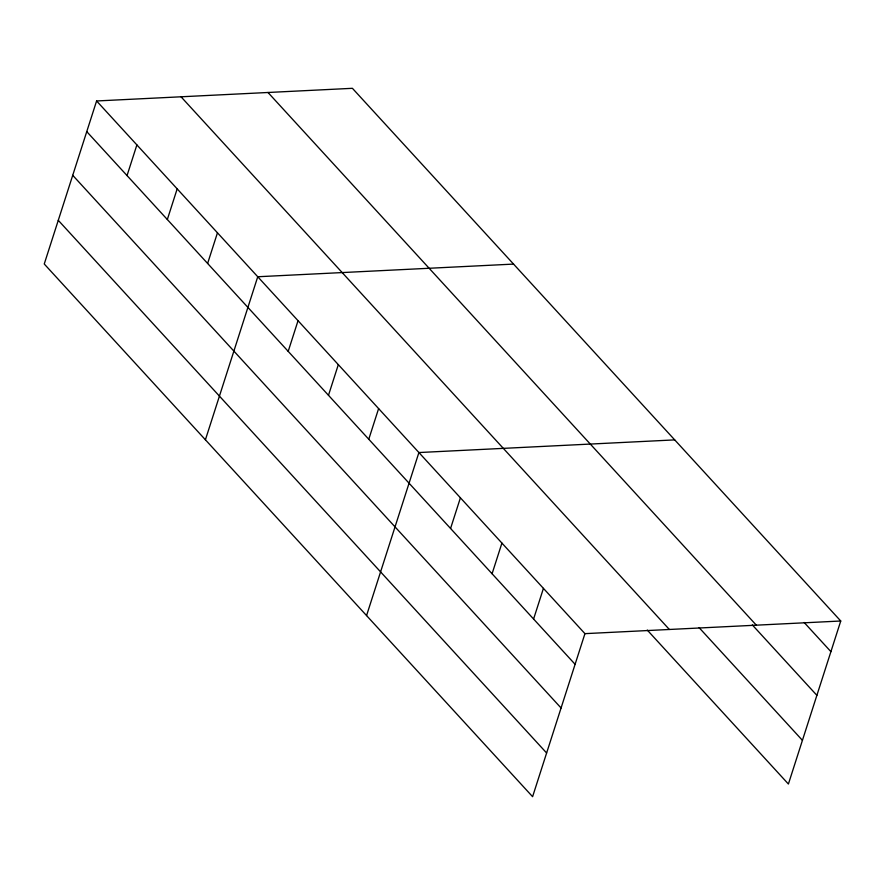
<?xml version="1.0" encoding="UTF-8"?>
<svg xmlns="http://www.w3.org/2000/svg" width="885" height="885" viewBox="0 0 885 885"><rect width="100%" height="100%" fill="white"/><g stroke="black" fill="none" stroke-linecap="round" stroke-linejoin="round"><path stroke-width="1.33" d="M96.598 100.967L44.25 263.995L532.593 796.688L584.941 633.649L96.598 100.967L352.407 88.312L840.75 621.005L788.402 784.033L647.278 630.087M127.042 175.562L136.887 144.908M167.331 219.513L177.177 188.859M207.621 263.453L217.456 232.81M205.409 439.79L257.745 276.751L513.554 264.095M288.2 351.356L298.035 320.702M328.479 395.296L338.324 364.642M368.768 439.248L378.614 408.593M366.556 615.573L418.904 452.545L674.713 439.889M450.565 528.467L460.41 497.812M492.082 573.745L501.917 543.091M533.589 619.024L543.434 588.37M584.941 633.649L840.75 621.005M804.155 622.476L830.904 651.648M267.989 92.482L756.332 625.175M752.316 624.91L816.877 695.333M699.117 627.653L802.429 740.347M181.016 96.786L669.359 629.478M86.752 131.622L575.095 664.303M72.725 175.307L561.068 707.989M58.277 220.31L546.62 753.002"/></g></svg>
